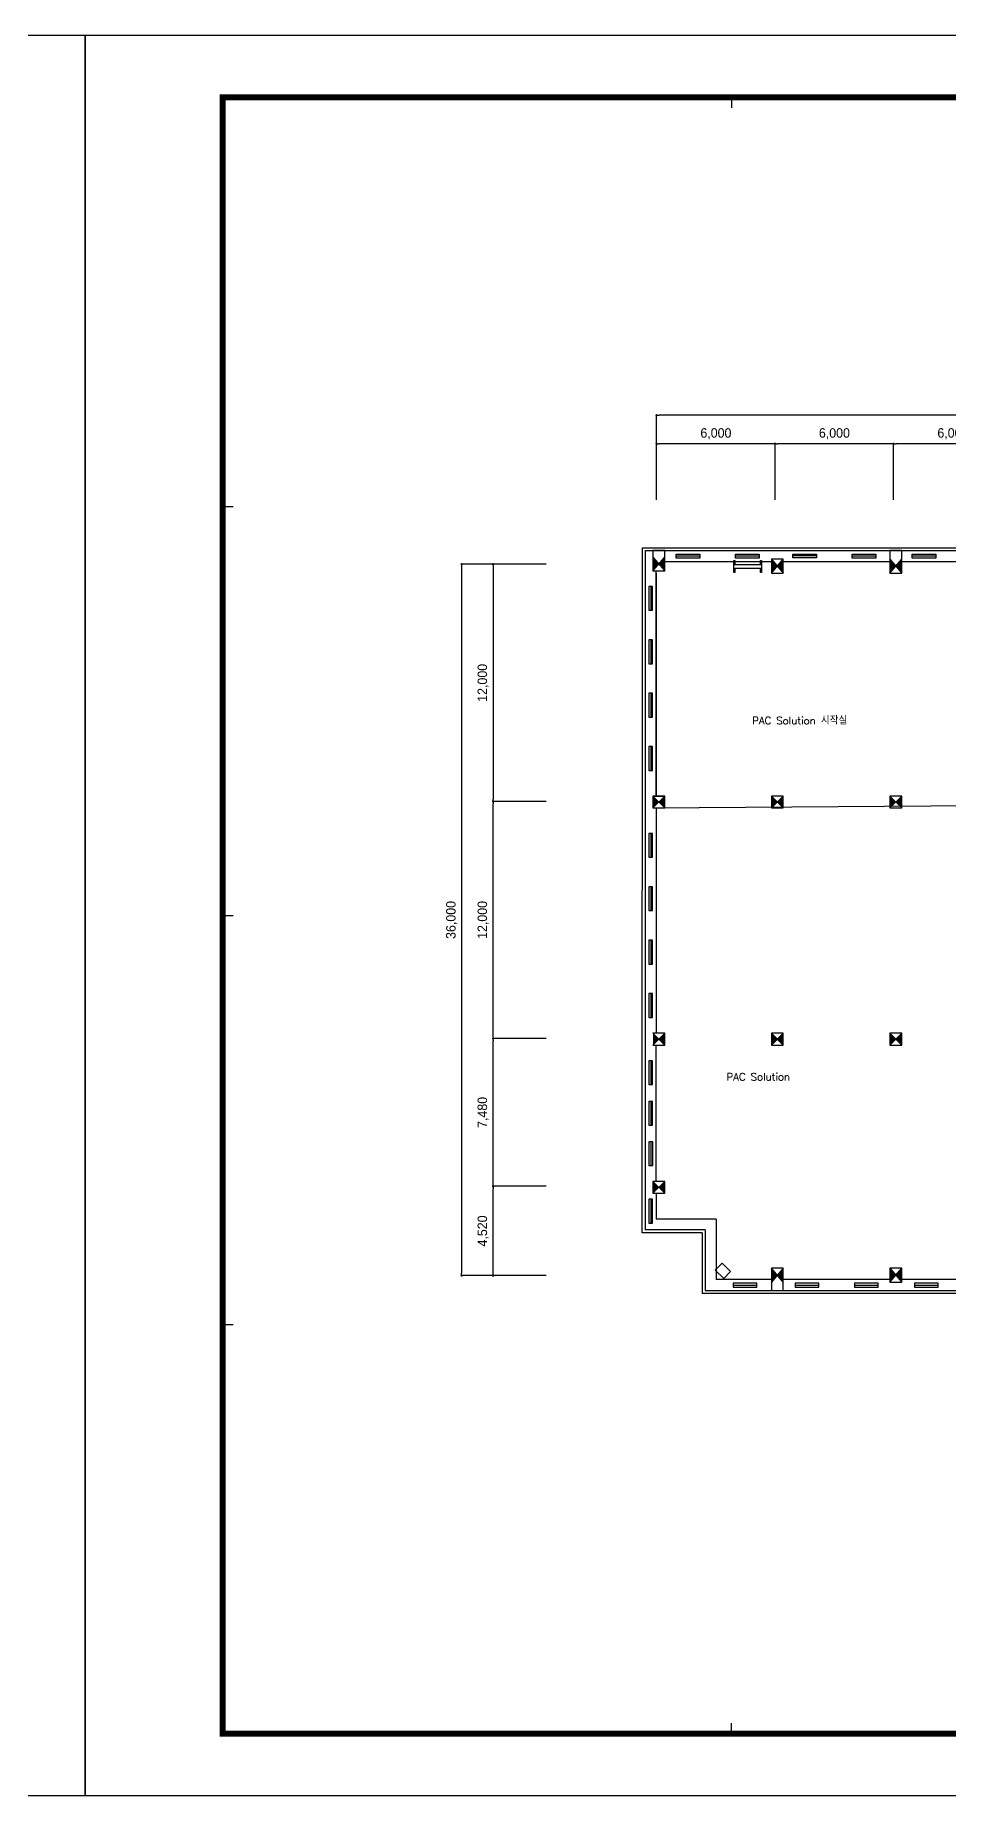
# Model space of a CAD drawing. Header units: millimetres. Extents: x -126150 to 252300, y 0 to 89100.
# Drawn here: x 123627 to 169887, y 0 to 89100 of the extents above; entities that cross this region are included whole.
import ezdxf
from ezdxf.enums import TextEntityAlignment as Align
from ezdxf.xclip import XClip

# ---------------------------------------------------------------- set-up
doc = ezdxf.new("R2010")
doc.units = ezdxf.units.MM
doc.header["$LTSCALE"] = 1500
doc.header["$XCLIPFRAME"] = 0
doc.linetypes.add('CEN', pattern=[62, 60, -1, 0, -1])
doc.linetypes.add('CENTER', pattern=[55, 50, -2, 1, -2])
doc.layers.get('Defpoints').update_dxf_attribs({"color": 167})
for name, color, linetype in [('1', 1, 'Continuous'), ('arch', 8, 'Continuous'), ('cen', 1, 'CENTER'), ('SHT', 5, 'Continuous'), ('XR-SHEET(통신)$0$WD', 6, 'Continuous'), ('XREF', 7, 'CEN'), ('치수', 5, 'Continuous')]:
    doc.layers.add(name, color=color, linetype=linetype)
doc.styles.add('arch', font='romans.shx', dxfattribs={"bigfont": 'GHS.SHX'})
doc.styles.add('GHS', font='malgun.ttf')
doc.styles.add('XR-SHEET$0$XR-SHEET$0$XR-SHEET$0$맑은고딕', font='malgun.ttf')
doc.styles.add('XR-SHEET$0$XR-SHEET$0$XREF-Form$0$맑은고딕', font='malgun.ttf')
doc.styles.add('XR-SHEET$0$XR-SHEET$0$XREF-Form$0$맑은고딕B', font='malgunbd.ttf')
doc.styles.add('을릉도M', font='')
doc.styles.get('을릉도M').set_extended_font_data('HY울릉도M')
doc.dimstyles.new('D400', dxfattribs={"dimscale": 100, "dimtxt": 7.5, "dimasz": 1, "dimexe": 0, "dimexo": 1.3, "dimgap": 1.8, "dimtad": 1, "dimdec": 0, "dimzin": 1, "dimdsep": 46, "dimlunit": 6, "dimtxsty": '을릉도M', "dimblk": 'DOT', "dimcen": 10, "dimclrd": 1, "dimclre": 1, "dimclrt": 3, "dimadec": 0, "dimazin": 0, "dimtfac": 1, "dimtdec": 0, "dimtix": 1, "dimtmove": 0, "dimatfit": 3, "dimldrblk": 'DOTSMALL', "dimfxl": 1, "dimtolj": 1, "dimtzin": 0, "dimarcsym": 0})

# ---------------------------------------------------------------- blocks, each defined once
blk = doc.blocks.new('XR-사무동', base_point=(461, 408.4))
at = {"layer": 'arch'}
h = blk.add_hatch(color=256, dxfattribs=at)
h.dxf.hatch_style = 1
h.paths.add_polyline_path([(137731.1, 58837.6), (138031.1, 59187.6), (137731.1, 59537.6)])
h.paths.add_polyline_path([(138031.1, 59187.6), (138331.1, 58837.6), (138331.1, 59537.6)])
h = blk.add_hatch(color=256, dxfattribs=at)
h.dxf.hatch_style = 1
h.paths.add_polyline_path([(143731.1, 58727.7), (144031.1, 59077.7), (143731.1, 59427.7)])
h.paths.add_polyline_path([(144031.1, 59077.7), (144331.1, 58727.7), (144331.1, 59427.7)])
h = blk.add_hatch(color=256, dxfattribs=at)
h.dxf.hatch_style = 1
h.paths.add_polyline_path([(149731.1, 58727.7), (150031.1, 59077.7), (149731.1, 59427.7)])
h.paths.add_polyline_path([(150031.1, 59077.7), (150331.1, 58727.7), (150331.1, 59427.7)])
h = blk.add_hatch(color=256, dxfattribs=at)
h.dxf.hatch_style = 1
h.paths.add_polyline_path([(138031.1, 47144.7), (138331.1, 47444.7), (138331.1, 46844.7)])
h.paths.add_polyline_path([(137731.1, 46844.7), (137731.1, 47444.7), (138031.1, 47144.7)])
h = blk.add_hatch(color=256, dxfattribs=at)
h.dxf.hatch_style = 1
h.paths.add_polyline_path([(144331.1, 47444.7), (144031.1, 47144.7), (144331.1, 46844.7)])
h.paths.add_polyline_path([(143731.1, 47444.7), (143731.1, 46844.7), (144031.1, 47144.7)])
h = blk.add_hatch(color=256, dxfattribs=at)
h.dxf.hatch_style = 1
h.paths.add_polyline_path([(150331.1, 47444.7), (150031.1, 47144.7), (150331.1, 46844.7)])
h.paths.add_polyline_path([(149731.1, 47444.7), (149731.1, 46844.7), (150031.1, 47144.7)])
h = blk.add_hatch(color=256, dxfattribs=at)
h.dxf.hatch_style = 1
h.paths.add_polyline_path([(138331.1, 35444.7), (138031.1, 35144.7), (138331.1, 34844.7)])
h.paths.add_polyline_path([(137731.1, 35444.7), (137731.1, 34844.7), (138031.1, 35144.7)])
h = blk.add_hatch(color=256, dxfattribs=at)
h.dxf.hatch_style = 1
h.paths.add_polyline_path([(144331.1, 35444.7), (144031.1, 35144.7), (144331.1, 34844.7)])
h.paths.add_polyline_path([(143731.1, 35444.7), (143731.1, 34844.7), (144031.1, 35144.7)])
h = blk.add_hatch(color=256, dxfattribs=at)
h.dxf.hatch_style = 1
h.paths.add_polyline_path([(150331.1, 35444.7), (150031.1, 35144.7), (150331.1, 34844.7)])
h.paths.add_polyline_path([(149731.1, 35444.7), (149731.1, 34844.7), (150031.1, 35144.7)])
h = blk.add_hatch(color=256, dxfattribs=at)
h.dxf.hatch_style = 1
h.paths.add_polyline_path([(138331.1, 27944.7), (138031.1, 27644.7), (138331.1, 27344.7)])
h.paths.add_polyline_path([(137731.1, 27944.7), (137731.1, 27344.7), (138031.1, 27644.7)])
h = blk.add_hatch(color=256, dxfattribs=at)
h.dxf.hatch_style = 1
h.paths.add_polyline_path([(144331.1, 23544.7), (144031.1, 23194.7), (144331.1, 22844.7)])
h.paths.add_polyline_path([(144031.1, 23194.7), (143731.1, 23544.7), (143731.1, 22844.7)])
h = blk.add_hatch(color=256, dxfattribs=at)
h.dxf.hatch_style = 1
h.paths.add_polyline_path([(149731.1, 22844.7), (150031.1, 23194.7), (149731.1, 23544.7)])
h.paths.add_polyline_path([(150031.1, 23194.7), (150331.1, 22844.7), (150331.1, 23544.7)])
for p, q in [((137191.2, 25340.3), (137201.2, 60014.7)), ((137201.2, 60014.7), (198971.1, 60014.7)), ((137341.1, 59864.7), (198821.1, 59864.7)), ((137341.1, 59864.7), (137341.1, 25490.3)), ((137731.1, 58837.6), (138331.1, 59537.6)), ((137731.1, 59537.6), (138331.1, 58837.6)), ((137731.1, 58837.6), (138331.1, 59537.6)), ((137731.1, 59537.6), (138331.1, 58837.6)), ((137891.1, 47444.7), (137891.1, 58837.6)), ((138331.1, 59317.7), (143731.1, 59317.7)), ((140110.3, 59591.5), (138910.3, 59591.5)), ((143110.3, 59589.2), (141910.3, 59589.2)), ((143731.1, 58727.7), (144331.1, 59427.7)), ((143731.1, 59427.7), (144331.1, 58727.7)), ((144331.1, 59314.7), (149731.1, 59314.7)), ((146017.4, 59594.7), (144817.4, 59594.7)), ((149017.4, 59592.4), (147817.4, 59592.4)), ((149731.1, 58727.7), (150331.1, 59427.7)), ((149731.1, 59427.7), (150331.1, 58727.7)), ((149731.1, 58727.7), (150331.1, 59427.7)), ((149731.1, 59427.7), (150331.1, 58727.7)), ((150331.1, 59314.7), (155731.1, 59314.7)), ((152062.6, 59591.6), (150862.6, 59591.6)), ((137616.1, 58044.7), (137616.1, 56844.7)), ((137616.1, 58044.7), (137616.1, 56844.7)), ((137891.1, 58727.7), (137891.1, 47444.7)), ((137616.1, 55344.7), (137616.1, 54144.7)), ((137616.1, 52644.7), (137616.1, 51444.7)), ((137616.1, 49944.7), (137616.1, 48744.7)), ((137731.1, 46844.7), (138331.1, 47444.7)), ((137731.1, 47444.7), (138331.1, 47444.7)), ((137731.1, 47444.7), (138331.1, 46844.7)), ((143731.1, 46844.7), (144331.1, 47444.7)), ((143731.1, 47444.7), (144331.1, 46844.7)), ((149731.1, 46844.7), (150331.1, 47444.7)), ((149731.1, 47444.7), (150331.1, 46844.7)), ((137731.1, 46844.7), (154148.9, 46968.6)), ((137891.1, 46844.7), (137891.1, 35444.7)), ((137616.1, 45544.7), (137616.1, 44344.7)), ((137616.1, 42844.7), (137616.1, 41644.7)), ((137616.1, 40144.7), (137616.1, 38944.7)), ((137616.1, 40144.7), (137616.1, 38944.7)), ((137616.1, 37444.7), (137616.1, 36244.7)), ((137616.1, 37444.7), (137616.1, 36244.7)), ((137616.1, 37444.7), (137616.1, 36244.7)), ((137616.1, 37444.7), (137616.1, 36244.7)), ((138331.1, 35444.7), (137731.1, 35444.7)), ((137731.1, 34844.7), (138331.1, 35444.7)), ((137731.1, 35444.7), (138331.1, 34844.7)), ((137731.1, 34844.7), (138331.1, 34844.7)), ((137871.1, 34844.7), (137871.1, 27944.7)), ((138331.1, 34844.7), (138331.1, 35444.7)), ((143731.1, 34844.7), (144331.1, 35444.7)), ((143731.1, 35444.7), (144331.1, 34844.7)), ((149731.1, 34844.7), (150331.1, 35444.7)), ((149731.1, 35444.7), (150331.1, 34844.7)), ((137616.1, 34044.7), (137616.1, 32844.7)), ((137616.1, 31994.7), (137616.1, 30794.7)), ((137619, 29944.7), (137619, 28744.7)), ((137731.1, 27344.7), (138331.1, 27944.7)), ((137731.1, 27944.7), (138331.1, 27344.7)), ((137616.1, 27036.8), (137616.1, 25836.8)), ((137891.1, 27344.7), (137891.1, 26040.3)), ((140931.1, 26040.3), (137891.1, 26040.3)), ((140931.1, 26040.3), (140931.1, 22974.7)), ((140231.1, 25340.3), (137191.2, 25340.3)), ((140381.1, 25490.3), (137341.1, 25490.3)), ((140231.1, 25340.3), (140231.1, 22274.7)), ((140381.1, 25490.3), (140381.1, 22424.7)), ((144331.1, 23544.7), (143731.1, 22844.7)), ((144331.1, 22844.7), (143731.1, 23544.7)), ((144331.1, 23544.7), (143731.1, 22844.7)), ((144331.1, 22844.7), (143731.1, 23544.7)), ((149731.1, 22844.7), (150331.1, 23544.7)), ((149731.1, 23544.7), (150331.1, 22844.7)), ((140381.1, 22424.7), (158931.6, 22424.7)), ((143731.1, 22974.7), (140931.1, 22974.7)), ((141785.4, 22691), (142985.4, 22691)), ((149731.1, 22974.7), (144331.1, 22974.7)), ((144931.1, 22693.2), (146131.1, 22693.2)), ((147931.1, 22695.5), (149131.1, 22695.5)), ((155731.1, 22974.7), (150331.1, 22974.7)), ((150976.4, 22696.3), (152176.4, 22696.3)), ((159081.6, 22274.7), (140231.1, 22274.7))]:
    blk.add_line(p, q, dxfattribs=at)
for points in [[(137731.1, 58837.6), (138331.1, 58837.6), (138331.1, 59864.7), (137731.1, 59864.7)], [(149731.1, 58727.7), (150331.1, 58727.7), (150331.1, 59864.7), (149731.1, 59864.7)], [(149731.1, 58727.7), (150331.1, 58727.7), (150331.1, 59864.7), (149731.1, 59864.7)], [(140110.3, 59491.5), (138910.3, 59491.5), (138910.3, 59691.5), (140110.3, 59691.5)], [(143224.6, 59163.2), (143224.6, 58963.2), (141824.6, 58963.2), (141824.6, 59163.2)], [(143110.3, 59489.2), (141910.3, 59489.2), (141910.3, 59689.2), (143110.3, 59689.2)], [(143731.1, 58727.7), (144331.1, 58727.7), (144331.1, 59427.7), (143731.1, 59427.7)], [(146017.4, 59494.7), (144817.4, 59494.7), (144817.4, 59694.7), (146017.4, 59694.7)], [(149017.4, 59492.4), (147817.4, 59492.4), (147817.4, 59692.4), (149017.4, 59692.4)], [(152062.6, 59491.6), (150862.6, 59491.6), (150862.6, 59691.6), (152062.6, 59691.6)], [(137516.1, 58044.7), (137516.1, 56844.7), (137716.1, 56844.7), (137716.1, 58044.7)], [(137516.1, 58044.7), (137516.1, 56844.7), (137716.1, 56844.7), (137716.1, 58044.7)], [(137516.1, 55344.7), (137516.1, 54144.7), (137716.1, 54144.7), (137716.1, 55344.7)], [(137516.1, 52644.7), (137516.1, 51444.7), (137716.1, 51444.7), (137716.1, 52644.7)], [(137516.1, 49944.7), (137516.1, 48744.7), (137716.1, 48744.7), (137716.1, 49944.7)], [(137731.1, 46844.7), (138331.1, 46844.7), (138331.1, 47444.7), (137731.1, 47444.7)], [(143731.1, 46844.7), (144331.1, 46844.7), (144331.1, 47444.7), (143731.1, 47444.7)], [(149731.1, 46844.7), (150331.1, 46844.7), (150331.1, 47444.7), (149731.1, 47444.7)], [(137516.1, 45544.7), (137516.1, 44344.7), (137716.1, 44344.7), (137716.1, 45544.7)], [(137516.1, 42844.7), (137516.1, 41644.7), (137716.1, 41644.7), (137716.1, 42844.7)], [(137516.1, 40144.7), (137516.1, 38944.7), (137716.1, 38944.7), (137716.1, 40144.7)], [(137516.1, 40144.7), (137516.1, 38944.7), (137716.1, 38944.7), (137716.1, 40144.7)], [(137516.1, 37444.7), (137516.1, 36244.7), (137716.1, 36244.7), (137716.1, 37444.7)], [(137516.1, 37444.7), (137516.1, 36244.7), (137716.1, 36244.7), (137716.1, 37444.7)], [(137516.1, 37444.7), (137516.1, 36244.7), (137716.1, 36244.7), (137716.1, 37444.7)], [(137516.1, 37444.7), (137516.1, 36244.7), (137716.1, 36244.7), (137716.1, 37444.7)], [(143731.1, 34844.7), (144331.1, 34844.7), (144331.1, 35444.7), (143731.1, 35444.7)], [(149731.1, 34844.7), (150331.1, 34844.7), (150331.1, 35444.7), (149731.1, 35444.7)], [(137516.1, 34044.7), (137516.1, 32844.7), (137716.1, 32844.7), (137716.1, 34044.7)], [(137516.1, 31994.7), (137516.1, 30794.7), (137716.1, 30794.7), (137716.1, 31994.7)], [(137519, 29944.7), (137519, 28744.7), (137719, 28744.7), (137719, 29944.7)], [(137731.1, 27344.7), (138331.1, 27344.7), (138331.1, 27944.7), (137731.1, 27944.7)], [(137516.1, 27036.8), (137516.1, 25836.8), (137716.1, 25836.8), (137716.1, 27036.8)], [(140889.1, 23453.1), (141235.6, 23799.5), (141659.9, 23375.3), (141313.4, 23028.8)], [(144331.1, 23544.7), (143731.1, 23544.7), (143731.1, 22424.7), (144331.1, 22424.7)], [(149731.1, 22844.7), (150331.1, 22844.7), (150331.1, 23544.7), (149731.1, 23544.7)], [(141785.4, 22591), (142985.4, 22591), (142985.4, 22791), (141785.4, 22791)], [(144931.1, 22593.2), (146131.1, 22593.2), (146131.1, 22793.2), (144931.1, 22793.2)], [(147931.1, 22595.5), (149131.1, 22595.5), (149131.1, 22795.5), (147931.1, 22795.5)], [(150976.4, 22596.3), (152176.4, 22596.3), (152176.4, 22796.3), (150976.4, 22796.3)]]:
    blk.add_lwpolyline(points, close=True, dxfattribs=at)
for points in [[(141874.6, 58963.2), (141874.6, 58763.2), (141824.6, 58763.2), (141824.6, 59363.2), (141874.6, 59363.2), (141874.6, 59163.2)], [(143174.6, 59163.2), (143174.6, 59363.2), (143224.6, 59363.2), (143224.6, 58763.2), (143174.6, 58763.2), (143174.6, 58963.2)]]:
    blk.add_lwpolyline(points, dxfattribs=at)
at = {"layer": 'arch', "style": 'arch'}
for s, p in [('PAC Solution 시작실', (142758.4, 51075.9)), ('PAC Solution ', (141460.3, 33047.4))]:
    blk.add_text(s, height=375, dxfattribs=at).set_placement(p)
blk = doc.blocks.new('DOT')
at = {"layer": 'cen', "color": 0, "linetype": 'ByBlock'}
blk.add_line((-0.5, 0), (-1, 0), dxfattribs=at)
at = {"layer": 'cen', "color": 0, "linetype": 'ByBlock', "const_width": 0.5}
blk.add_lwpolyline([(-0.25, 0, 1), (0.25, 0, 1)], format="xyb", close=True, dxfattribs=at)
blk = doc.blocks.new('*D42')
at = {"layer": 'Defpoints', "color": 0, "transparency": 16777216}
for p in [(149648, 62325), (145221, 26325), (149648, 26325)]:
    blk.add_point(p, dxfattribs=at)
at = {"layer": '치수', "color": 1, "lineweight": -2, "ltscale": 200, "transparency": 16777216}
for p, q in [((149492, 62325), (145221, 62325)), ((145221, 62205), (145221, 26445)), ((149492, 26325), (145221, 26325))]:
    blk.add_line(p, q, dxfattribs=at)
at = {"layer": '치수', "color": 1, "lineweight": -2, "transparency": 16777216, "xscale": 120, "yscale": 120, "zscale": 120}
for p, rotation in [((145221, 62325), 90), ((145221, 26325), 270)]:
    blk.add_blockref('DOT', p, dxfattribs=dict(at, rotation=rotation))
at = {"layer": '치수', "color": 3, "transparency": 16777216, "insert": (144718, 44325), "char_height": 480, "attachment_point": 5, "rotation": 90, "style": '을릉도M'}
blk.add_mtext('\\A1;36,000', dxfattribs=at)
blk = doc.blocks.new('_DotSmall')
at = {"color": 0, "linetype": 'ByBlock', "const_width": 0.5}
blk.add_lwpolyline([(-0.0625, 0, 1), (0.0625, 0, 1)], format="xyb", close=True, dxfattribs=at)
blk = doc.blocks.new('*D43')
at = {"layer": 'Defpoints', "color": 0, "transparency": 16777216}
for p in [(146815, 50325), (149492, 50325), (149648, 38325)]:
    blk.add_point(p, dxfattribs=at)
at = {"layer": '치수', "color": 1, "lineweight": -2, "ltscale": 200, "transparency": 16777216}
for p, q in [((149336, 50325), (146815, 50325)), ((146815, 38445), (146815, 50205)), ((149492, 38325), (146815, 38325))]:
    blk.add_line(p, q, dxfattribs=at)
at = {"layer": '치수', "color": 1, "lineweight": -2, "transparency": 16777216, "xscale": 120, "yscale": 120, "zscale": 120}
for p, rotation in [((146815, 50325), 90), ((146815, 38325), 270)]:
    blk.add_blockref('DOT', p, dxfattribs=dict(at, rotation=rotation))
at = {"layer": '치수', "color": 3, "transparency": 16777216, "insert": (146312, 44325), "char_height": 480, "attachment_point": 5, "rotation": 90, "style": '을릉도M'}
blk.add_mtext('\\A1;12,000', dxfattribs=at)
blk = doc.blocks.new('*D44')
at = {"layer": 'Defpoints', "color": 0, "transparency": 16777216}
for p in [(149648, 62325), (146815, 50325), (149648, 50325)]:
    blk.add_point(p, dxfattribs=at)
at = {"layer": '치수', "color": 1, "lineweight": -2, "ltscale": 200, "transparency": 16777216}
for p, q in [((149492, 62325), (146815, 62325)), ((146815, 62205), (146815, 50445)), ((149492, 50325), (146815, 50325))]:
    blk.add_line(p, q, dxfattribs=at)
at = {"layer": '치수', "color": 1, "lineweight": -2, "transparency": 16777216, "xscale": 120, "yscale": 120, "zscale": 120}
for p, rotation in [((146815, 62325), 90), ((146815, 50325), 270)]:
    blk.add_blockref('DOT', p, dxfattribs=dict(at, rotation=rotation))
at = {"layer": '치수', "color": 3, "transparency": 16777216, "insert": (146312, 56325), "char_height": 480, "attachment_point": 5, "rotation": 90, "style": '을릉도M'}
blk.add_mtext('\\A1;12,000', dxfattribs=at)
blk = doc.blocks.new('*D45')
at = {"layer": 'Defpoints', "color": 0, "transparency": 16777216}
for p in [(146815, 38325), (149492, 38325), (149648, 30845)]:
    blk.add_point(p, dxfattribs=at)
at = {"layer": '치수', "color": 1, "lineweight": -2, "ltscale": 200, "transparency": 16777216}
for p, q in [((149336, 38325), (146815, 38325)), ((146815, 30965), (146815, 38205)), ((149492, 30845), (146815, 30845))]:
    blk.add_line(p, q, dxfattribs=at)
at = {"layer": '치수', "color": 1, "lineweight": -2, "transparency": 16777216, "xscale": 120, "yscale": 120, "zscale": 120}
for p, rotation in [((146815, 38325), 90), ((146815, 30845), 270)]:
    blk.add_blockref('DOT', p, dxfattribs=dict(at, rotation=rotation))
at = {"layer": '치수', "color": 3, "transparency": 16777216, "insert": (146312, 34585), "char_height": 480, "attachment_point": 5, "rotation": 90, "style": '을릉도M'}
blk.add_mtext('\\A1;7,480', dxfattribs=at)
blk = doc.blocks.new('*D46')
at = {"layer": 'Defpoints', "color": 0, "transparency": 16777216}
for p in [(146815, 30845), (149492, 30845), (149648, 26325)]:
    blk.add_point(p, dxfattribs=at)
at = {"layer": '치수', "color": 1, "lineweight": -2, "ltscale": 200, "transparency": 16777216}
for p, q in [((149336, 30845), (146815, 30845)), ((146815, 26445), (146815, 30725)), ((149492, 26325), (146815, 26325))]:
    blk.add_line(p, q, dxfattribs=at)
at = {"layer": '치수', "color": 1, "lineweight": -2, "transparency": 16777216, "xscale": 120, "yscale": 120, "zscale": 120}
for p, rotation in [((146815, 30845), 90), ((146815, 26325), 270)]:
    blk.add_blockref('DOT', p, dxfattribs=dict(at, rotation=rotation))
at = {"layer": '치수', "color": 3, "transparency": 16777216, "insert": (146312, 28585), "char_height": 480, "attachment_point": 5, "rotation": 90, "style": '을릉도M'}
blk.add_mtext('\\A1;4,520', dxfattribs=at)
blk = doc.blocks.new('*D47')
at = {"layer": 'Defpoints', "color": 0, "transparency": 16777216}
for p in [(155094, 68425), (155094, 65436), (161094, 65436)]:
    blk.add_point(p, dxfattribs=at)
at = {"layer": '치수', "color": 1, "lineweight": -2, "ltscale": 200, "transparency": 16777216}
for p, q in [((155094, 65592), (155094, 68425)), ((160974, 68425), (155214, 68425)), ((161094, 65592), (161094, 68425))]:
    blk.add_line(p, q, dxfattribs=at)
at = {"layer": '치수', "color": 1, "lineweight": -2, "transparency": 16777216, "xscale": 120, "yscale": 120, "zscale": 120, "rotation": 180}
blk.add_blockref('DOT', (155094, 68425), dxfattribs=at)
at = {"layer": '치수', "color": 1, "lineweight": -2, "transparency": 16777216, "xscale": 120, "yscale": 120, "zscale": 120}
blk.add_blockref('DOT', (161094, 68425), dxfattribs=at)
at = {"layer": '치수', "color": 3, "transparency": 16777216, "insert": (158094, 68927), "char_height": 480, "attachment_point": 5, "style": '을릉도M'}
blk.add_mtext('\\A1;6,000', dxfattribs=at)
blk = doc.blocks.new('*D33')
at = {"layer": 'Defpoints', "color": 0, "transparency": 16777216}
for p in [(161094, 68425), (161094, 65436), (167094, 65436)]:
    blk.add_point(p, dxfattribs=at)
at = {"layer": '치수', "color": 1, "lineweight": -2, "ltscale": 200, "transparency": 16777216}
for p, q in [((161094, 65592), (161094, 68425)), ((166974, 68425), (161214, 68425)), ((167094, 65592), (167094, 68425))]:
    blk.add_line(p, q, dxfattribs=at)
at = {"layer": '치수', "color": 1, "lineweight": -2, "transparency": 16777216, "xscale": 120, "yscale": 120, "zscale": 120, "rotation": 180}
blk.add_blockref('DOT', (161094, 68425), dxfattribs=at)
at = {"layer": '치수', "color": 1, "lineweight": -2, "transparency": 16777216, "xscale": 120, "yscale": 120, "zscale": 120}
blk.add_blockref('DOT', (167094, 68425), dxfattribs=at)
at = {"layer": '치수', "color": 3, "transparency": 16777216, "insert": (164094, 68927), "char_height": 480, "attachment_point": 5, "style": '을릉도M'}
blk.add_mtext('\\A1;6,000', dxfattribs=at)
blk = doc.blocks.new('*D34')
at = {"layer": 'Defpoints', "color": 0, "transparency": 16777216}
for p in [(167094, 68425), (167094, 65436), (173094, 65436)]:
    blk.add_point(p, dxfattribs=at)
at = {"layer": '치수', "color": 1, "lineweight": -2, "ltscale": 200, "transparency": 16777216}
for p, q in [((167094, 65592), (167094, 68425)), ((172974, 68425), (167214, 68425)), ((173094, 65592), (173094, 68425))]:
    blk.add_line(p, q, dxfattribs=at)
at = {"layer": '치수', "color": 1, "lineweight": -2, "transparency": 16777216, "xscale": 120, "yscale": 120, "zscale": 120, "rotation": 180}
blk.add_blockref('DOT', (167094, 68425), dxfattribs=at)
at = {"layer": '치수', "color": 1, "lineweight": -2, "transparency": 16777216, "xscale": 120, "yscale": 120, "zscale": 120}
blk.add_blockref('DOT', (173094, 68425), dxfattribs=at)
at = {"layer": '치수', "color": 3, "transparency": 16777216, "insert": (170094, 68927), "char_height": 480, "attachment_point": 5, "style": '을릉도M'}
blk.add_mtext('\\A1;6,000', dxfattribs=at)
blk = doc.blocks.new('*D41')
at = {"layer": 'Defpoints', "color": 0, "transparency": 16777216}
for p in [(155094, 69863), (155094, 65436), (215094, 65436)]:
    blk.add_point(p, dxfattribs=at)
at = {"layer": '치수', "color": 1, "lineweight": -2, "ltscale": 200, "transparency": 16777216}
for p, q in [((155094, 65592), (155094, 69863)), ((214974, 69863), (155214, 69863)), ((215094, 65592), (215094, 69863))]:
    blk.add_line(p, q, dxfattribs=at)
at = {"layer": '치수', "color": 1, "lineweight": -2, "transparency": 16777216, "xscale": 120, "yscale": 120, "zscale": 120, "rotation": 180}
blk.add_blockref('DOT', (155094, 69863), dxfattribs=at)
at = {"layer": '치수', "color": 1, "lineweight": -2, "transparency": 16777216, "xscale": 120, "yscale": 120, "zscale": 120}
blk.add_blockref('DOT', (215094, 69863), dxfattribs=at)
at = {"layer": '치수', "color": 3, "transparency": 16777216, "insert": (185094, 70365), "char_height": 480, "attachment_point": 5, "style": '을릉도M'}
blk.add_mtext('\\A1;60,000', dxfattribs=at)
blk = doc.blocks.new('XR-FORM-ET', base_point=(461, 408))
at = {"layer": 'Defpoints', "linetype": 'Continuous', "ltscale": 2}
for p, q in [((146700, 21417), (163900, 21417)), ((146700, 6600), (163900, 6600))]:
    blk.add_line(p, q, dxfattribs=at)
for points in [[(147457, 84911), (163900, 84911)], [(147457, 84911), (163900, 84911)], [(147457, 83711), (163900, 83711)], [(147457, 83711), (163900, 83711)], [(147457, 82511), (163900, 82511)], [(147457, 82511), (163900, 82511)], [(147457, 81311), (163900, 81311)], [(147457, 81311), (163900, 81311)], [(147457, 80111), (163900, 80111)], [(147457, 80111), (163900, 80111)], [(147457, 78911), (163900, 78911)], [(147457, 78911), (163900, 78911)], [(147457, 77711), (163900, 77711)], [(147457, 77711), (163900, 77711)], [(147457, 76511), (163900, 76511)], [(147457, 76511), (163900, 76511)], [(147457, 75311), (163900, 75311)], [(147457, 75311), (163900, 75311)], [(147457, 74111), (163900, 74111)], [(147457, 74111), (163900, 74111)], [(147457, 72911), (163900, 72911)], [(147457, 72911), (163900, 72911)], [(147457, 71711), (163900, 71711)], [(147457, 71711), (163900, 71711)], [(147457, 70511), (163900, 70511)], [(147457, 70511), (163900, 70511)], [(147457, 69311), (163900, 69311)], [(147457, 69311), (163900, 69311)], [(147457, 68111), (163900, 68111)], [(147457, 68111), (163900, 68111)], [(147457, 66911), (163900, 66911)], [(147457, 66911), (163900, 66911)], [(147457, 65711), (163900, 65711)], [(147457, 65711), (163900, 65711)], [(147457, 64511), (163900, 64511)], [(147457, 64511), (163900, 64511)], [(147457, 63311), (163900, 63311)], [(147457, 63311), (163900, 63311)], [(147457, 62111), (163900, 62111)], [(147457, 62111), (163900, 62111)], [(147457, 60911), (163900, 60911)], [(147457, 60911), (163900, 60911)], [(147457, 59711), (163900, 59711)]]:
    blk.add_lwpolyline(points, dxfattribs=at)
for p in [(155200, 21417, -2754), (155200, 6600, -2754)]:
    blk.add_point(p, dxfattribs=at)
at = {"layer": 'SHT', "color": 171}
for p, q in [((43650, 114600), (43650, 113900)), ((78000, 114600), (78000, 113900)), ((112350, 114600), (112350, 113900)), ((9300, 87000), (10000, 87000)), ((146700, 87000), (146000, 87000)), ((9300, 59400), (10000, 59400)), ((146700, 59400), (146000, 59400)), ((9300, 31800), (10000, 31800)), ((146700, 31800), (146000, 31800)), ((43650, 4200), (43650, 4900)), ((78000, 4200), (78000, 4900)), ((112350, 4200), (112350, 4900))]:
    blk.add_line(p, q, dxfattribs=at)
at = {"layer": 'SHT'}
for p, q in [((163900, 59400), (146700, 59400)), ((163900, 48198), (146700, 48198)), ((149100, 48198), (149100, 31800)), ((160100, 48198), (160100, 31800)), ((163900, 46413), (146700, 46413)), ((163900, 44628), (146700, 44628)), ((163900, 42844), (146700, 42844)), ((163900, 41059), (146700, 41059)), ((163900, 39274), (146700, 39274)), ((163900, 37489), (146700, 37489)), ((163900, 35705), (146700, 35705)), ((146700, 33920), (163900, 33920)), ((146700, 31800), (163900, 31800)), ((146700, 25800), (163900, 25800)), ((155100, 16200), (155100, 9000)), ((146700, 14400), (155100, 14400)), ((146700, 12600), (163900, 12600)), ((146700, 10800), (155100, 10800)), ((146700, 9000), (163900, 9000))]:
    blk.add_line(p, q, dxfattribs=at)
blk.add_lwpolyline([(0, 118800), (168200, 118800), (168200, 0), (0, 0)], close=True, dxfattribs=at)
at = {"layer": 'SHT', "const_width": 400}
blk.add_lwpolyline([(9300, 114600), (163900, 114600), (163900, 4200), (9300, 4200)], close=True, dxfattribs=at)
at = {"layer": 'SHT'}
for points, const_width in [([(146700, 114600), (146700, 4200)], 160), ([(146700, 100800), (163900, 100800)], 114), ([(146700, 97200), (163900, 97200)], 114), ([(146700, 87000), (163900, 87000)], 114), ([(146700, 48198), (163900, 48198)], 114), ([(146700, 29400), (163900, 29400)], 114), ([(146700, 25800), (163900, 25800)], 160), ([(146700, 25800), (163900, 25800)], 140), ([(146700, 16200), (163900, 16200)], 160)]:
    blk.add_lwpolyline(points, dxfattribs=dict(at, const_width=const_width))
at = {"layer": 'SHT', "color": 7, "const_width": 140}
blk.add_lwpolyline([(147500, 89500), (147500, 87300)], dxfattribs=at)
at = {"layer": 'SHT', "linetype": 'Continuous', "ltscale": 2}
blk.add_lwpolyline([(147457, 59711), (163900, 59711)], dxfattribs=at)
at = {"layer": 'SHT', "linetype": 'Continuous', "flags": 128}
for points in [[(147937, 47949), (147097, 46700), (148777, 46700)], [(147937, 46165), (147097, 44915), (148777, 44915)], [(147937, 44380), (147097, 43131), (148777, 43131)], [(147937, 42595), (147097, 41346), (148777, 41346)], [(147937, 40810), (147097, 39561), (148777, 39561)], [(147937, 39026), (147097, 37776), (148777, 37776)], [(147937, 37241), (147097, 35992), (148777, 35992)], [(147937, 35456), (147097, 34207), (148777, 34207)]]:
    blk.add_lwpolyline(points, close=True, dxfattribs=at)
at = {"layer": 'SHT'}
for p in [(155226, 26855), (155300, 6600, -2754)]:
    blk.add_point(p, dxfattribs=at)
at = {"layer": 'XR-SHEET(통신)$0$WD', "color": 4}
for p, q in [((130248, 15590), (130248, 15367)), ((130248, 15590), (131366, 15590)), ((131366, 15590), (131366, 15367)), ((131641, 15594), (132187, 15864)), ((132077, 15810), (131805, 15443)), ((131805, 15443), (132351, 15713)), ((131805, 15443), (131956, 15552)), ((131833, 15480), (131983, 15589)), ((131861, 15518), (132011, 15626)), ((131879, 15479), (131928, 15515)), ((131888, 15555), (132038, 15664)), ((132187, 15864), (131915, 15497)), ((131916, 15592), (132066, 15701)), ((131943, 15629), (132093, 15738)), ((131971, 15667), (132121, 15775)), ((131999, 15704), (132149, 15813)), ((132026, 15741), (132176, 15850)), ((132054, 15778), (132141, 15842)), ((130248, 15367), (130472, 15367)), ((130248, 14493), (130248, 14270)), ((130248, 14493), (130260, 14493)), ((130248, 14270), (130807, 14270)), ((130472, 15367), (130472, 14705)), ((130903, 14284), (130903, 14270)), ((130903, 14270), (131421, 14270)), ((131142, 15367), (131142, 14605)), ((131142, 15367), (131589, 15367)), ((131421, 14780), (131701, 14270)), ((131421, 14780), (131421, 14270)), ((131589, 15367), (131701, 15032)), ((131701, 15032), (131812, 15367)), ((131980, 14780), (131701, 14270)), ((132259, 15367), (131812, 15367)), ((131980, 14780), (131980, 14270)), ((131980, 14270), (132259, 14270)), ((132259, 15367), (132259, 14270)), ((130153, 8405), (130153, 8181)), ((130153, 8405), (131270, 8405)), ((131270, 8405), (131270, 8181)), ((131545, 8409), (132092, 8679)), ((131982, 8625), (131710, 8257)), ((131710, 8257), (132256, 8527)), ((131710, 8257), (131860, 8366)), ((131738, 8295), (131888, 8404)), ((131765, 8332), (131915, 8441)), ((131784, 8294), (131833, 8329)), ((131793, 8369), (131943, 8478)), ((132092, 8679), (131819, 8311)), ((131820, 8407), (131971, 8515)), ((131848, 8444), (131998, 8553)), ((131876, 8481), (132026, 8590)), ((131903, 8518), (132053, 8627)), ((131931, 8556), (132081, 8664)), ((131958, 8593), (132046, 8656)), ((130153, 8181), (130377, 8181)), ((130153, 7308), (130153, 7084)), ((130153, 7308), (130164, 7308)), ((130377, 8181), (130377, 7520)), ((131047, 8181), (131047, 7419)), ((131047, 8181), (131494, 8181)), ((131326, 7595), (131605, 7084)), ((131326, 7595), (131326, 7084)), ((131494, 8181), (131605, 7846)), ((131605, 7846), (131717, 8181)), ((131885, 7595), (131605, 7084)), ((132164, 8181), (131717, 8181)), ((131885, 7595), (131885, 7084)), ((132164, 8181), (132164, 7084)), ((130153, 7084), (130712, 7084)), ((130808, 7098), (130808, 7084)), ((130808, 7084), (131326, 7084)), ((131885, 7084), (132164, 7084))]:
    blk.add_line(p, q, dxfattribs=at)
for centre, radius in [((130260, 14705), 212), ((130807, 14605), 335), ((130164, 7520), 212), ((130712, 7419), 335)]:
    blk.add_arc(centre, radius, 270, 0, dxfattribs=at)
at = {"layer": 'SHT', "color": 9, "style": 'XR-SHEET$0$XR-SHEET$0$XREF-Form$0$맑은고딕'}
for s, p in [('PROJECT TITLE', (147180, 114000)), ('PROJECT NUMBER', (147180, 100200)), ('DESIGN CONSULTANT', (147180, 96600)), ('NOTES', (147180, 86400)), ('KEY PLAN', (147180, 58800)), ('BUILDING NAME', (147180, 28800)), ('DRAWING TITLE', (147180, 25200)), ('DRAWN', (147180, 15600)), ('SCALE', (155580, 15600)), ('CHECK 1', (147180, 13800)), ('CHECK 2', (147180, 12000)), ('DATE', (155580, 12000)), ('APPR', (147180, 10200)), ('DRAWING NO.', (147180, 8400))]:
    blk.add_text(s, height=300, dxfattribs=at).set_placement(p, align=Align.MIDDLE_LEFT)
at = {"layer": 'SHT', "color": 3}
for s, height, style, p in [('LS Electric', 1400, 'XR-SHEET$0$XR-SHEET$0$XR-SHEET$0$맑은고딕', (155300, 109174)), ('R-Center 구축', 1400, 'XR-SHEET$0$XR-SHEET$0$XR-SHEET$0$맑은고딕', (155300, 106374)), ('GAUN ', 600, 'XR-SHEET$0$XR-SHEET$0$XREF-Form$0$맑은고딕B', (150686, 91400)), ('안 동 식', 540, 'XR-SHEET$0$XR-SHEET$0$XREF-Form$0$맑은고딕', (151865, 13467)), ('이 은 진', 540, 'XR-SHEET$0$XR-SHEET$0$XREF-Form$0$맑은고딕', (151865, 11667)), ('2024.04', 600, 'XR-SHEET$0$XR-SHEET$0$XREF-Form$0$맑은고딕', (159471, 10601)), ('정 용 재', 540, 'XR-SHEET$0$XR-SHEET$0$XREF-Form$0$맑은고딕', (151865, 9867))]:
    blk.add_text(s, height=height, dxfattribs=dict(at, style=style)).set_placement(p, align=Align.MIDDLE_CENTER)
at = {"layer": 'SHT', "style": 'XR-SHEET$0$XR-SHEET$0$XR-SHEET$0$맑은고딕'}
blk.add_text('624001', height=1200, dxfattribs=at).set_placement((155300, 99000), align=Align.MIDDLE_CENTER)
at = {"layer": 'SHT', "color": 2, "style": 'XR-SHEET$0$XR-SHEET$0$XREF-Form$0$맑은고딕B'}
blk.add_text('가 운 건 축', height=2000, dxfattribs=at).set_placement((155300, 93700), align=Align.MIDDLE_CENTER)
at = {"layer": 'SHT', "color": 7, "style": 'XR-SHEET$0$XR-SHEET$0$XREF-Form$0$맑은고딕'}
blk.add_text('l Architects & Engineers', height=600, dxfattribs=at).set_placement((156577, 91400), align=Align.MIDDLE_CENTER)
at = {"layer": 'SHT', "color": 7, "style": 'XR-SHEET$0$XR-SHEET$0$XREF-Form$0$맑은고딕', "width": 0.9}
blk.add_text('서울시 강남구 언주로 141길 6. 5층 (논현동, 백향빌딩)', height=500, dxfattribs=at).set_placement((147800, 89250), align=Align.MIDDLE_LEFT)
at = {"layer": 'SHT', "color": 7, "style": 'XR-SHEET$0$XR-SHEET$0$XREF-Form$0$맑은고딕'}
for s, p in [('Tel:82-2-3443-7799  Fax:82-2-3443-3807', (147800, 88350)), ('www.gaun.co.kr', (147800, 87650))]:
    blk.add_text(s, height=500, dxfattribs=at).set_placement(p, align=Align.MIDDLE_LEFT)
at = {"layer": 'SHT', "color": 9, "style": 'XR-SHEET$0$XR-SHEET$0$XREF-Form$0$맑은고딕'}
for s, height, p in [('NO.', 300, (147900, 32860)), ('D E S C R I P T I O N ', 300, (154600, 32860)), ('DATE', 300, (162000, 32860)), ('ISSUES & REVISIONS', 480, (155300, 30600))]:
    blk.add_text(s, height=height, dxfattribs=at).set_placement(p, align=Align.MIDDLE_CENTER)
at = {"layer": 'XR-SHEET(통신)$0$WD', "color": 4, "style": 'GHS'}
for s, width, p, p2 in [('전력시설물종합설계업 제서울 E-1-055호', 0.91927, (130104, 17826), (144006, 17826)), ('전기.정보통신 설계.감리 및 소방설계', 1.013777, (130104, 16045), (143963, 16045)), ('엔지니어링 활동주체 제06-378호', 1.128043, (130104, 16936), (144006, 16936)), ('엔지니어링활동주체신고증 신고번호:제 06-378호', 0.764554, (130009, 9750), (144006, 9750)), ('기술부분:통신·정보처리,전문분야:정보통신', 0.894617, (130009, 8859), (144006, 8859)), ('통신선로산업기사    김     근    식', 1.084493, (130009, 6039), (144006, 6039))]:
    blk.add_text(s, height=595.76, dxfattribs=dict(at, width=width)).set_placement(p, p2, align=Align.FIT)
for s, height, p in [('(주) 정 명 기 술 단', 992.94, (144006, 14644)), ('이       정       환', 595.76, (144006, 13225)), ('(주) 정 명 기 술 단', 992.94, (144006, 7459))]:
    blk.add_text(s, height=height, dxfattribs=at).set_placement(p, align=Align.RIGHT)
blk.add_text('대표ㆍ기술사 ', height=595.8, dxfattribs=at).set_placement((130182, 13225))

msp = doc.modelspace()

# ---------------------------------------------------------------- block references
at = {"layer": '1', "xscale": 0.75, "yscale": 0.75, "zscale": 0.75}
for p in [(345.8, 306.3), (126495.8, 306.3)]:
    msp.add_blockref('XR-FORM-ET', p, dxfattribs=at)
at = {"layer": 'XREF'}
ref = msp.add_blockref('XR-사무동', (17636, 3558.4), dxfattribs=at)
XClip(ref).set_block_clipping_path([(122959.57041176, 7987.6163593146), (212271.3042388193, 71918.024120137)])

# ---------------------------------------------------------------- dimensions: what is measured, and where the dimension line sits
at = {"layer": '치수', "ltscale": 200}
for base, p1, p2, picture, middle in [((155094.1, 69863), (215094.1, 65436), (155094.1, 65436), '*D41', (185094.1, 70365.4)), ((155094.1, 68425.1), (161094.1, 65436), (155094.1, 65436), '*D47', (158094.1, 68927.5)), ((161094.1, 68425.1), (167094.1, 65436), (161094.1, 65436), '*D33', (164094.1, 68927.5)), ((167094.1, 68425.1), (173094.1, 65436), (167094.1, 65436), '*D34', (170094.1, 68927.5))]:
    dim = msp.add_linear_dim(base=base, p1=p1, p2=p2, dimstyle='D400', override={"dimscale": 120, "dimtxt": 4, "dimblk": 'DOT'}, dxfattribs=at)
    dim.commit()
    dim.dimension.update_dxf_attribs({"geometry": picture, "text_midpoint": middle})
for base, p1, p2, picture, middle in [((145220.8, 26324.9), (149647.9, 62324.9), (149647.9, 26324.9), '*D42', (144718.5, 44324.9)), ((146814.7, 50324.9), (149647.9, 62324.9), (149648.1, 50324.9), '*D44', (146312.4, 56324.9)), ((146814.7, 50324.9), (149647.9, 38324.9), (149491.9, 50324.9), '*D43', (146312.4, 44324.9)), ((146814.7, 38324.9), (149647.9, 30844.9), (149491.9, 38324.9), '*D45', (146312, 34584.9)), ((146814.7, 30844.9), (149647.9, 26324.9), (149491.9, 30844.9), '*D46', (146312.4, 28584.9))]:
    dim = msp.add_linear_dim(base=base, p1=p1, p2=p2, angle=90, dimstyle='D400', override={"dimscale": 120, "dimtxt": 4, "dimblk": 'DOT'}, dxfattribs=at)
    dim.commit()
    dim.dimension.update_dxf_attribs({"geometry": picture, "text_midpoint": middle})

doc.saveas('drawing.dxf')
